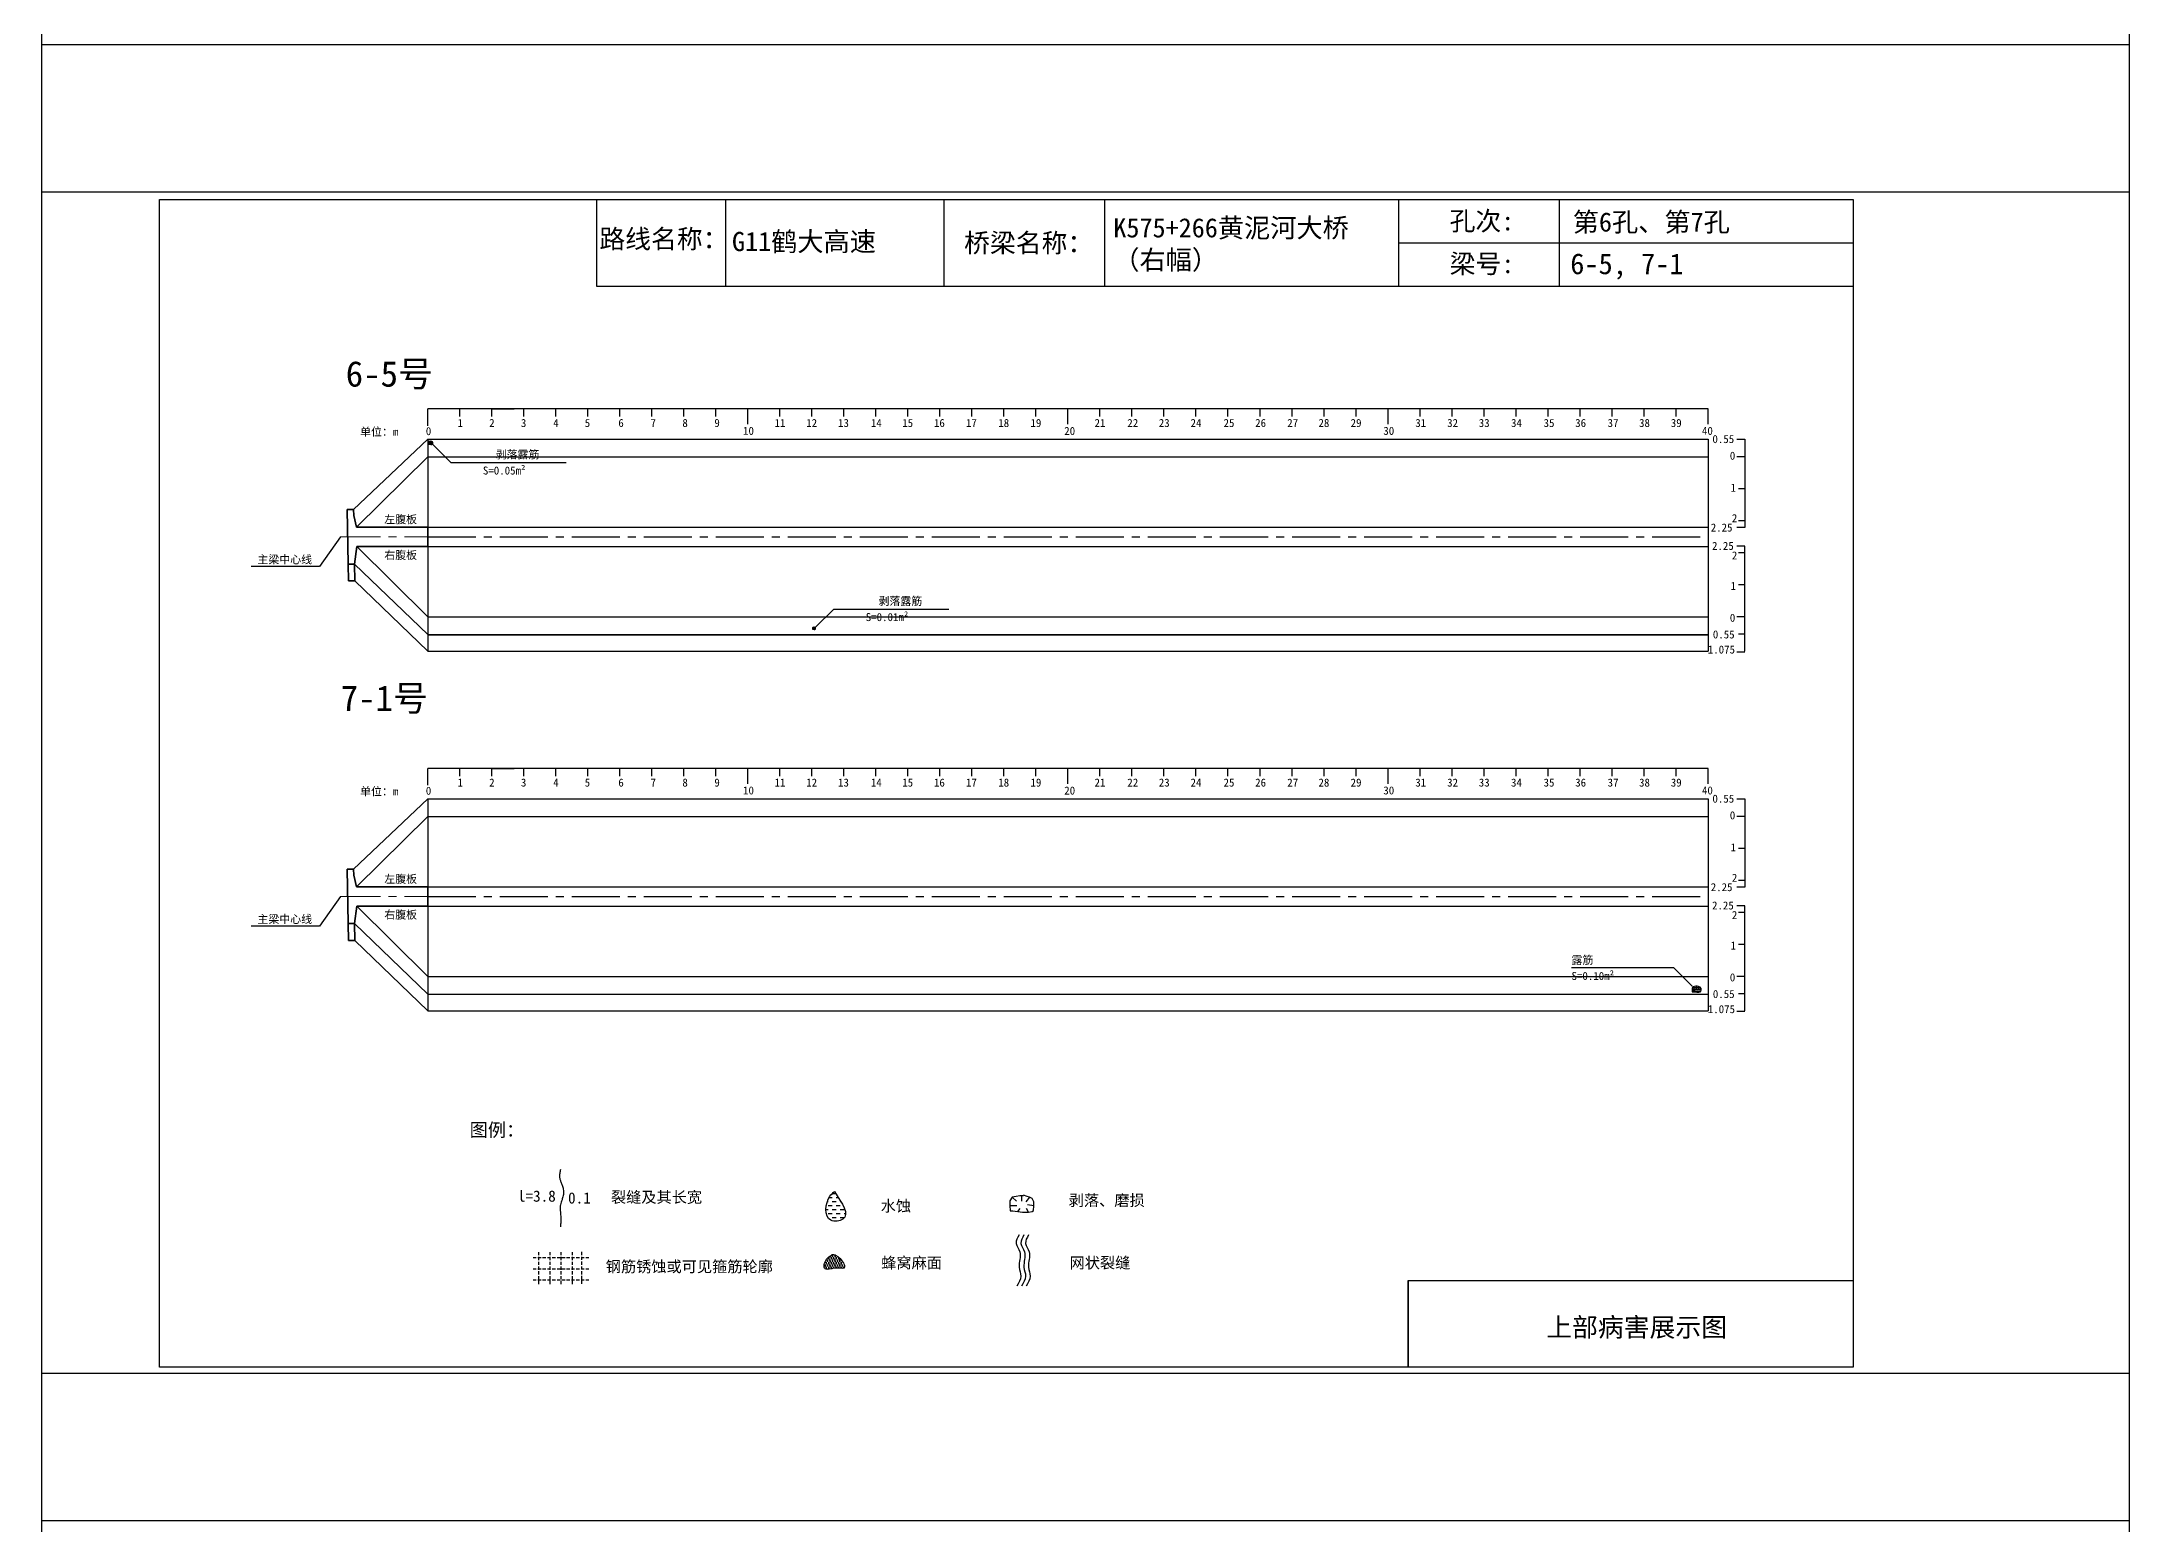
# Model space of a CAD drawing. Header units: millimetres. Extents: x -37 to 615, y -5493 to 23.
# Drawn here: x -37 to 615, y -4664 to -4201 of the extents above; entities that cross this region are included whole.
import ezdxf

# ---------------------------------------------------------------- set-up
doc = ezdxf.new("R2010")
doc.units = ezdxf.units.MM
for name, pattern in [('CENTER', [2, 1.25, -0.25, 0.25, -0.25]), ('CENTER2', [1.125, 0.75, -0.125, 0.125, -0.125]), ('DASHED', [0.75, 0.5, -0.25])]:
    doc.linetypes.add(name, pattern=pattern)
for name, color, linetype in [('加固措施', 7, 'Continuous'), ('图层1', 7, 'Continuous'), ('病害', 5, 'Continuous'), ('轮廓', 3, 'Continuous')]:
    doc.layers.add(name, color=color, linetype=linetype)
doc.layers.add('虚线', color=7, linetype='Continuous', lineweight=30)
doc.styles.get("Standard").update_dxf_attribs({"font": ''})
doc.styles.add('汉字', font='')
doc.styles.get('Standard').set_extended_font_data('SimSun')
doc.styles.get('汉字').set_extended_font_data('SimSun')
pattern_1 = [(0, (-2783.5002, -201.1734), (0.38480574, 0.76961148), [0, -0.76961148])]
pattern_2 = [(0, (-4794.9262, -487.88576), (0.38480574, 0.76961148), [0, -0.76961148])]
pattern_3 = [(0, (-2240.9707, -124.7498), (1.2467706, 1.2467706), [1.2467706, -1.2467706])]

# ---------------------------------------------------------------- blocks, each defined once
blk = doc.blocks.new('adfsd')
at = {"lineweight": -2, "ltscale": 0.5}
for p, q in [((1140.897, -3083.694), (1140.936, -3083.729)), ((1140.983, -3083.682), (1140.981, -3083.729)), ((1141.053, -3083.694), (1141.022, -3083.735)), ((1140.876, -3083.768), (1140.94, -3083.769)), ((1140.948, -3083.824), (1140.969, -3083.796)), ((1141.045, -3083.83), (1141.028, -3083.796)), ((1141.094, -3083.772), (1141.036, -3083.763))]:
    blk.add_line(p, q, dxfattribs=at)
blk.add_lwpolyline([(1141, -3083.682), (1140.967, -3083.682), (1140.934, -3083.69), (1140.897, -3083.694), (1140.876, -3083.727), (1140.876, -3083.768), (1140.88, -3083.818), (1140.905, -3083.818), (1140.991, -3083.83), (1141.045, -3083.83), (1141.078, -3083.822), (1141.09, -3083.814), (1141.094, -3083.772), (1141.094, -3083.735), (1141.078, -3083.707), (1141.053, -3083.694), (1141.033, -3083.69), (1141, -3083.678)], dxfattribs=at)
blk = doc.blocks.new('chi')
at = {"color": 0}
for p, q in [((1147.409, -3079.329), (1147.409, -3078.8)), ((1187.409, -3078.8), (1147.409, -3078.8)), ((1148.409, -3079.041), (1148.409, -3078.8)), ((1149.409, -3079.041), (1149.409, -3078.8)), ((1149.409, -3078.8), (1150.109, -3078.8)), ((1150.409, -3079.041), (1150.409, -3078.8)), ((1151.409, -3079.041), (1151.409, -3078.8)), ((1152.409, -3079.041), (1152.409, -3078.8)), ((1153.409, -3079.041), (1153.409, -3078.8)), ((1154.409, -3079.041), (1154.409, -3078.8)), ((1155.409, -3079.041), (1155.409, -3078.8)), ((1156.409, -3079.041), (1156.409, -3078.8)), ((1157.409, -3079.283), (1157.409, -3078.8)), ((1158.409, -3079.041), (1158.409, -3078.8)), ((1159.409, -3079.041), (1159.409, -3078.8)), ((1160.409, -3079.041), (1160.409, -3078.8)), ((1161.409, -3079.041), (1161.409, -3078.8)), ((1162.409, -3079.041), (1162.409, -3078.8)), ((1163.409, -3079.041), (1163.409, -3078.8)), ((1164.409, -3079.041), (1164.409, -3078.8)), ((1165.409, -3079.041), (1165.409, -3078.8)), ((1166.409, -3079.041), (1166.409, -3078.8)), ((1167.409, -3079.283), (1167.409, -3078.8)), ((1168.409, -3079.041), (1168.409, -3078.8)), ((1169.409, -3079.041), (1169.409, -3078.8)), ((1170.409, -3079.041), (1170.409, -3078.8)), ((1171.409, -3079.041), (1171.409, -3078.8)), ((1172.409, -3079.041), (1172.409, -3078.8)), ((1173.409, -3079.041), (1173.409, -3078.8)), ((1174.409, -3079.041), (1174.409, -3078.8)), ((1175.409, -3079.041), (1175.409, -3078.8)), ((1176.409, -3079.041), (1176.409, -3078.8)), ((1177.409, -3079.283), (1177.409, -3078.8)), ((1178.409, -3079.041), (1178.409, -3078.8)), ((1179.409, -3079.041), (1179.409, -3078.8)), ((1180.409, -3079.041), (1180.409, -3078.8)), ((1181.409, -3079.041), (1181.409, -3078.8)), ((1182.409, -3079.041), (1182.409, -3078.8)), ((1183.409, -3079.041), (1183.409, -3078.8)), ((1184.409, -3079.041), (1184.409, -3078.8)), ((1185.409, -3079.041), (1185.409, -3078.8)), ((1186.409, -3079.041), (1186.409, -3078.8)), ((1187.409, -3079.283), (1187.409, -3078.8))]:
    blk.add_line(p, q, dxfattribs=at)
for s, p in [('0', (1147.349, -3079.623)), ('1', (1148.339, -3079.368)), ('2', (1149.328, -3079.368)), ('3', (1150.319, -3079.368)), ('4', (1151.329, -3079.368)), ('5', (1152.313, -3079.368)), ('6', (1153.363, -3079.368)), ('7', (1154.37, -3079.368)), ('8', (1155.363, -3079.368)), ('9', (1156.363, -3079.368)), ('10', (1157.259, -3079.613)), ('11', (1158.242, -3079.368)), ('12', (1159.233, -3079.368)), ('13', (1160.227, -3079.368)), ('14', (1161.252, -3079.368)), ('15', (1162.233, -3079.368)), ('16', (1163.223, -3079.368)), ('17', (1164.224, -3079.368)), ('18', (1165.232, -3079.368)), ('19', (1166.238, -3079.368)), ('20', (1167.294, -3079.617)), ('21', (1168.24, -3079.368)), ('22', (1169.264, -3079.368)), ('23', (1170.247, -3079.368)), ('24', (1171.24, -3079.368)), ('25', (1172.271, -3079.368)), ('26', (1173.258, -3079.368)), ('27', (1174.261, -3079.368)), ('28', (1175.236, -3079.368)), ('29', (1176.24, -3079.368)), ('30', (1177.262, -3079.613)), ('31', (1178.261, -3079.368)), ('32', (1179.256, -3079.368)), ('33', (1180.243, -3079.368)), ('34', (1181.251, -3079.368)), ('35', (1182.269, -3079.368)), ('36', (1183.256, -3079.368)), ('37', (1184.269, -3079.368)), ('38', (1185.251, -3079.368)), ('39', (1186.242, -3079.368)), ('40', (1187.216, -3079.613))]:
    blk.add_text(s, height=0.25).set_placement(p)
blk = doc.blocks.new('kopp')
at = {"color": 0}
for p, q in [((1188.308, -3078.25), (1188.558, -3078.25)), ((1188.558, -3078.25), (1188.558, -3078.8)), ((1188.558, -3078.8), (1188.308, -3078.8)), ((1188.558, -3078.8), (1188.558, -3079.8)), ((1188.558, -3079.8), (1188.358, -3079.8)), ((1188.558, -3079.8), (1188.558, -3079.8)), ((1188.558, -3079.8), (1188.558, -3080.8)), ((1188.558, -3081.009), (1188.308, -3081.009)), ((1188.558, -3080.8), (1188.358, -3080.8)), ((1188.558, -3080.8), (1188.558, -3081.009)), ((1188.558, -3081.592), (1188.308, -3081.592)), ((1188.558, -3081.8), (1188.358, -3081.8)), ((1188.558, -3081.8), (1188.558, -3081.592)), ((1188.558, -3082.8), (1188.558, -3081.8)), ((1188.558, -3082.8), (1188.358, -3082.8)), ((1188.558, -3083.8), (1188.558, -3082.8)), ((1188.558, -3082.8), (1188.558, -3082.8)), ((1188.558, -3083.8), (1188.308, -3083.8)), ((1188.558, -3084.875), (1188.558, -3083.8)), ((1188.558, -3084.338), (1188.358, -3084.338)), ((1188.308, -3084.888), (1188.558, -3084.888))]:
    blk.add_line(p, q, dxfattribs=at)
for s, p in [('0.55', (1187.543, -3078.37)), ('0', (1188.086, -3078.891)), ('1', (1188.109, -3079.89)), ('2', (1188.15, -3080.842)), ('2.25', (1187.49, -3081.135)), ('2.25', (1187.53, -3081.708)), ('2', (1188.15, -3082.006)), ('1', (1188.109, -3082.959)), ('0', (1188.086, -3083.954)), ('0.55', (1187.556, -3084.474)), ('1.075', (1187.398, -3084.946))]:
    blk.add_text(s, height=0.25).set_placement(p)

msp = doc.modelspace()

# ---------------------------------------------------------------- hatches: boundary and pattern name
at = {"layer": '加固措施', "lineweight": -2}
h = msp.add_hatch(dxfattribs=at)
h.set_pattern_fill('DASH', color=256, scale=0.626645)
h.set_pattern_definition(pattern_3)
edge = h.paths.add_edge_path()
edge.add_spline(control_points=[(210.85, -4560.12), (210.36, -4560.55), (208.03, -4562.61), (207.41, -4570.1), (216.74, -4568.77), (213.29, -4563.7), (210.85, -4560.12)], knot_values=[0, 0, 0, 0, 3.237042, 15.187225, 21.182779, 35.601669, 35.601669, 35.601669, 35.601669], degree=3, periodic=0)
h = msp.add_hatch(dxfattribs=at)
h.set_pattern_fill('DASH', color=256, scale=0.626645)
h.set_pattern_definition(pattern_3)
edge = h.paths.add_edge_path()
edge.add_spline(control_points=[(210.85, -4560.12), (210.36, -4560.55), (208.03, -4562.61), (207.41, -4570.1), (216.74, -4568.77), (213.29, -4563.7), (210.85, -4560.12)], knot_values=[0, 0, 0, 0, 3.237042, 15.187225, 21.182779, 35.601669, 35.601669, 35.601669, 35.601669], degree=3, periodic=0)
h = msp.add_hatch(dxfattribs=at)
h.set_pattern_fill('DOTS', scale=0.696272)
h.set_pattern_definition(pattern_1)
edge = h.paths.add_edge_path()
edge.add_spline(control_points=[(210.19, -4579.78), (209.15, -4580.49), (207.68, -4581.51), (207.52, -4585.25), (211, -4583.53), (215.72, -4584.88), (212.21, -4579.7), (210.31, -4579.78), (210.19, -4579.78)], knot_values=[0, 0, 0, 0, 5.205471, 7.397577, 12.944796, 16.169923, 23.88441, 24.400432, 24.400432, 24.400432, 24.400432], degree=3, periodic=0)
h = msp.add_hatch(dxfattribs=at)
h.set_pattern_fill('DOTS', scale=0.696272)
h.set_pattern_definition(pattern_1)
edge = h.paths.add_edge_path()
edge.add_spline(control_points=[(210.19, -4579.78), (209.15, -4580.49), (207.68, -4581.51), (207.52, -4585.25), (211, -4583.53), (215.72, -4584.88), (212.21, -4579.7), (210.31, -4579.78), (210.19, -4579.78)], knot_values=[0, 0, 0, 0, 5.205471, 7.397577, 12.944796, 16.169923, 23.88441, 24.400432, 24.400432, 24.400432, 24.400432], degree=3, periodic=0)
at = {"layer": '病害', "lineweight": -2}
h = msp.add_hatch(dxfattribs=at)
h.set_pattern_fill('DOTS', color=4, scale=0.696272, style=0)
h.set_pattern_definition(pattern_2)
edge = h.paths.add_edge_path()
edge.add_spline(control_points=[(210.19, -4579.78), (209.15, -4580.49), (207.68, -4581.51), (207.52, -4585.25), (211, -4583.53), (215.72, -4584.88), (212.21, -4579.7), (210.31, -4579.78), (210.19, -4579.78)], knot_values=[0, 0, 0, 0, 1.041094, 1.479515, 2.588959, 3.233985, 4.776882, 4.880086, 4.880086, 4.880086, 4.880086], degree=3, periodic=0)
h = msp.add_hatch(dxfattribs=at)
h.set_pattern_fill('DOTS', color=4, scale=0.696272, style=0)
h.set_pattern_definition(pattern_2)
edge = h.paths.add_edge_path()
edge.add_spline(control_points=[(210.19, -4579.78), (209.15, -4580.49), (207.68, -4581.51), (207.52, -4585.25), (211, -4583.53), (215.72, -4584.88), (212.21, -4579.7), (210.31, -4579.78), (210.19, -4579.78)], knot_values=[0, 0, 0, 0, 1.041094, 1.479515, 2.588959, 3.233985, 4.776882, 4.880086, 4.880086, 4.880086, 4.880086], degree=3, periodic=0)

# ---------------------------------------------------------------- linework, layer by layer
at = {"color": 0, "linetype": 'ByBlock'}
for p, q in [((0, -4250.15), (529.17, -4250.15)), ((0, -4615), (0, -4250.15)), ((136.5, -4250.15), (136.5, -4277.28)), ((245.1, -4250.15), (245.1, -4277.28)), ((387.13, -4250.15), (387.13, -4277.28)), ((437.29, -4250.21), (437.29, -4277.34)), ((529.17, -4250.15), (529.17, -4615)), ((136.5, -4277.28), (529.17, -4277.28)), ((390.12, -4615), (390.12, -4587.88)), ((390.12, -4587.88), (529.17, -4587.88)), ((529.17, -4615), (0, -4615))]:
    msp.add_line(p, q, dxfattribs=at)
at = {"color": 0}
for p, q in [((60.65, -4347.07), (83.82, -4325.07)), ((83.82, -4325.07), (83.82, -4391.32)), ((83.82, -4325.07), (483.82, -4325.07)), ((483.82, -4325.07), (483.82, -4391.32)), ((61.57, -4352.57), (83.82, -4330.57)), ((56.57, -4355.57), (49.96, -4364.83)), ((83.82, -4352.57), (483.82, -4352.57)), ((483.82, -4352.57), (483.82, -4355.57)), ((61.64, -4358.57), (83.82, -4380.57)), ((83.82, -4358.57), (483.82, -4358.57)), ((49.96, -4364.83), (28.63, -4364.83)), ((60.99, -4364.07), (83.82, -4386.07)), ((61.09, -4369.32), (83.82, -4391.32)), ((83.82, -4380.57), (483.82, -4380.57)), ((83.82, -4386.07), (483.82, -4386.07)), ((83.82, -4386.19), (483.82, -4386.19)), ((83.82, -4391.32), (483.82, -4391.32)), ((60.65, -4459.41), (83.82, -4437.41)), ((83.82, -4437.41), (83.82, -4503.66)), ((83.82, -4437.41), (483.82, -4437.41)), ((483.82, -4437.41), (483.82, -4503.66)), ((61.57, -4464.92), (83.82, -4442.91)), ((83.82, -4442.91), (483.82, -4442.91)), ((83.82, -4464.91), (483.82, -4464.91)), ((483.82, -4464.91), (483.82, -4467.91)), ((56.57, -4467.91), (49.96, -4477.17)), ((61.64, -4470.91), (83.82, -4492.91)), ((83.82, -4470.91), (483.82, -4470.91)), ((49.96, -4477.17), (28.63, -4477.17)), ((60.99, -4476.41), (83.82, -4498.41)), ((61.09, -4481.66), (83.82, -4503.66)), ((83.82, -4492.91), (483.82, -4492.91)), ((83.82, -4498.41), (483.82, -4498.41)), ((83.82, -4503.66), (483.82, -4503.66))]:
    msp.add_line(p, q, dxfattribs=at)
at = {"color": 1, "linetype": 'DASHED'}
for p, q in [((84, -4325.98), (85.39, -4325.98)), ((84, -4326.22), (85.39, -4326.22)), ((84, -4326.46), (85.39, -4326.46)), ((84.35, -4326.71), (84.35, -4325.73)), ((84.7, -4326.71), (84.7, -4325.73)), ((85.05, -4326.71), (85.05, -4325.73)), ((204, -4383.97), (205, -4383.97)), ((204, -4384.14), (205, -4384.14)), ((204, -4384.32), (205, -4384.32)), ((204.25, -4384.49), (204.25, -4383.79)), ((204.5, -4384.49), (204.5, -4383.79)), ((204.75, -4384.49), (204.75, -4383.79)), ((478.8, -4496.41), (481.59, -4496.41)), ((478.8, -4496.89), (481.59, -4496.89)), ((478.8, -4497.38), (481.59, -4497.38)), ((479.5, -4497.86), (479.5, -4495.92)), ((480.19, -4497.86), (480.19, -4495.92)), ((480.89, -4497.86), (480.89, -4495.92))]:
    msp.add_line(p, q, dxfattribs=at)
at = {"color": 7}
for p, q in [((84, -4326.31), (84.41, -4326.32)), ((84.13, -4325.84), (84.38, -4326.06)), ((84.46, -4326.67), (84.59, -4326.49)), ((84.68, -4325.76), (84.67, -4326.06)), ((85.13, -4325.84), (84.93, -4326.1)), ((85.08, -4326.71), (84.97, -4326.49)), ((85.39, -4326.34), (85.02, -4326.28)), ((204, -4384.21), (204.29, -4384.21)), ((204.09, -4383.87), (204.28, -4384.03)), ((204.33, -4384.46), (204.43, -4384.34)), ((204.49, -4383.81), (204.48, -4384.03)), ((204.81, -4383.87), (204.67, -4384.06)), ((204.77, -4384.49), (204.7, -4384.34)), ((205, -4384.23), (204.73, -4384.19)), ((478.8, -4497.08), (479.62, -4497.09)), ((479.06, -4496.13), (479.57, -4496.57)), ((479.72, -4497.79), (479.99, -4497.43)), ((480.17, -4495.97), (480.14, -4496.57)), ((481.06, -4496.13), (480.66, -4496.65)), ((480.96, -4497.86), (480.74, -4497.43)), ((481.59, -4497.13), (480.84, -4497.01))]:
    msp.add_line(p, q, dxfattribs=at)
msp.add_line((83.82, -4330.57), (483.82, -4330.57))
at = {"color": 1, "linetype": 'CENTER2', "ltscale": 20}
for p, q in [((83.82, -4355.57), (483.82, -4355.57)), ((83.82, -4467.91), (483.82, -4467.91))]:
    msp.add_line(p, q, dxfattribs=at)
at = {"color": 1, "linetype": 'DASHED', "ltscale": 2}
for p, q in [((116.71, -4580.75), (134.11, -4580.75)), ((116.71, -4580.75), (134.11, -4580.75)), ((116.71, -4584.23), (134.11, -4584.23)), ((116.71, -4584.23), (134.11, -4584.23)), ((118.45, -4579.01), (118.45, -4589.45)), ((118.45, -4579.01), (118.45, -4589.45)), ((121.93, -4579.01), (121.93, -4589.45)), ((121.93, -4579.01), (121.93, -4589.45)), ((125.41, -4579.01), (125.41, -4589.45)), ((125.41, -4579.01), (125.41, -4589.45)), ((128.89, -4579.01), (128.89, -4589.45)), ((128.89, -4579.01), (128.89, -4589.45)), ((131.87, -4578.98), (131.87, -4589.43)), ((131.87, -4578.98), (131.87, -4589.43)), ((116.71, -4587.71), (134.11, -4587.71)), ((116.71, -4587.71), (134.11, -4587.71))]:
    msp.add_line(p, q, dxfattribs=at)
at = {"color": 3, "linetype": 'ByBlock'}
for points in [[(-36.77, -3786.81), (615.38, -3786.81), (615.38, -4247.93), (-36.77, -4247.93)], [(-36.77, -4201.81), (615.38, -4201.81), (615.38, -4662.93), (-36.77, -4662.93)], [(-36.77, -4616.81), (615.38, -4616.81), (615.38, -5077.93), (-36.77, -5077.93)]]:
    msp.add_lwpolyline(points, close=True, dxfattribs=at)
at = {"color": 7}
for points in [[(84.79, -4325.76), (84.58, -4325.76), (84.37, -4325.81), (84.13, -4325.84), (84, -4326.05), (84, -4326.31), (84.03, -4326.63), (84.18, -4326.63), (84.74, -4326.71), (85.08, -4326.71), (85.29, -4326.66), (85.37, -4326.6), (85.39, -4326.34), (85.39, -4326.1), (85.29, -4325.92), (85.13, -4325.84), (85, -4325.81), (84.79, -4325.73)], [(85.39, -4326.71), (91.05, -4332.36), (127.05, -4332.36)], [(205, -4383.79), (210.66, -4378.14), (246.66, -4378.14)], [(204.57, -4383.81), (204.42, -4383.81), (204.26, -4383.85), (204.09, -4383.87), (204, -4384.02), (204, -4384.21), (204.02, -4384.44), (204.13, -4384.44), (204.53, -4384.49), (204.77, -4384.49), (204.92, -4384.45), (204.98, -4384.42), (205, -4384.23), (205, -4384.06), (204.92, -4383.93), (204.81, -4383.87), (204.72, -4383.85), (204.57, -4383.79)], [(478.8, -4495.92), (473.14, -4490.26), (441.14, -4490.26)], [(480.38, -4495.97), (479.96, -4495.97), (479.54, -4496.08), (479.06, -4496.13), (478.8, -4496.55), (478.8, -4497.08), (478.85, -4497.71), (479.17, -4497.71), (480.27, -4497.86), (480.96, -4497.86), (481.38, -4497.76), (481.54, -4497.65), (481.59, -4497.13), (481.59, -4496.66), (481.38, -4496.29), (481.06, -4496.13), (480.8, -4496.08), (480.38, -4495.92)]]:
    msp.add_lwpolyline(points, dxfattribs=at)
for points in [[(268.59, -4573.64), (268.08, -4574.53), (267.03, -4576.33), (269.71, -4579.45), (267.97, -4583.1), (269.63, -4586.74), (268.46, -4588.65), (267.82, -4589.69)], [(268.59, -4573.64), (268.08, -4574.53), (267.03, -4576.33), (269.71, -4579.45), (267.97, -4583.1), (269.63, -4586.74), (268.46, -4588.65), (267.82, -4589.69)], [(270.07, -4573.64), (269.55, -4574.53), (268.51, -4576.33), (271.18, -4579.45), (269.44, -4583.1), (271.1, -4586.74), (269.94, -4588.65), (269.3, -4589.69)], [(270.07, -4573.64), (269.55, -4574.53), (268.51, -4576.33), (271.18, -4579.45), (269.44, -4583.1), (271.1, -4586.74), (269.94, -4588.65), (269.3, -4589.69)], [(271.52, -4573.64), (271, -4574.53), (269.96, -4576.33), (272.63, -4579.45), (270.89, -4583.1), (272.55, -4586.74), (271.39, -4588.65), (270.75, -4589.69)], [(271.52, -4573.64), (271, -4574.53), (269.96, -4576.33), (272.63, -4579.45), (270.89, -4583.1), (272.55, -4586.74), (271.39, -4588.65), (270.75, -4589.69)]]:
    msp.add_open_spline(points, degree=3, knots=[0, 0, 0, 0, 2.808133, 5.677796, 10.461234, 13.324406, 16.732801, 16.732801, 16.732801, 16.732801])
at = {"lineweight": -2}
msp.add_open_spline([(210.19, -4579.78), (209.15, -4580.49), (207.68, -4581.51), (207.52, -4585.25), (211, -4583.53), (215.72, -4584.88), (212.21, -4579.7), (210.31, -4579.78), (210.19, -4579.78)], degree=3, knots=[0, 0, 0, 0, 3.624423, 5.150725, 9.013098, 11.258664, 16.630045, 16.989336, 16.989336, 16.989336, 16.989336], dxfattribs=at)
msp.add_open_spline([(210.19, -4579.78), (209.15, -4580.49), (207.68, -4581.51), (207.52, -4585.25), (211, -4583.53), (215.72, -4584.88), (212.21, -4579.7), (210.31, -4579.78), (210.19, -4579.78)], degree=3, knots=[0, 0, 0, 0, 3.624423, 5.150725, 9.013098, 11.258664, 16.630045, 16.989336, 16.989336, 16.989336, 16.989336], dxfattribs=at)
at = {"layer": '加固措施', "lineweight": -2}
msp.add_open_spline([(210.85, -4560.12), (210.36, -4560.55), (208.03, -4562.61), (207.41, -4570.1), (216.74, -4568.77), (213.29, -4563.7), (210.85, -4560.12)], degree=3, knots=[0, 0, 0, 0, 2.028466, 9.51698, 13.274057, 22.309569, 22.309569, 22.309569, 22.309569], dxfattribs=at)
msp.add_open_spline([(210.85, -4560.12), (210.36, -4560.55), (208.03, -4562.61), (207.41, -4570.1), (216.74, -4568.77), (213.29, -4563.7), (210.85, -4560.12)], degree=3, knots=[0, 0, 0, 0, 2.028466, 9.51698, 13.274057, 22.309569, 22.309569, 22.309569, 22.309569], dxfattribs=at)
at = {"layer": '图层1', "lineweight": -2}
msp.add_open_spline([(125.25, -4553.18), (125.22, -4553.39), (125.18, -4553.61), (125.07, -4554.25), (125.02, -4554.65), (124.99, -4555.22), (125, -4555.4), (125.02, -4555.69), (125.03, -4555.79), (125.06, -4556), (125.09, -4556.11), (125.19, -4556.49), (125.29, -4556.79), (125.54, -4557.43), (125.69, -4557.78), (125.96, -4558.54), (126.09, -4558.96), (126.21, -4559.66), (126.24, -4559.94), (126.25, -4560.49), (126.23, -4560.75), (126.16, -4561.26), (126.11, -4561.5), (126, -4561.97), (125.93, -4562.19), (125.76, -4562.75), (125.64, -4563.07), (125.45, -4563.67), (125.36, -4563.96), (125.27, -4564.34), (125.24, -4564.46), (125.21, -4564.68), (125.2, -4564.77), (125.18, -4564.97), (125.17, -4565.08), (125.17, -4565.46), (125.18, -4565.75), (125.23, -4566.38), (125.27, -4566.71), (125.33, -4567.3), (125.35, -4567.54), (125.38, -4568), (125.39, -4568.22), (125.4, -4568.64), (125.4, -4568.84), (125.39, -4569.46), (125.37, -4569.86), (125.32, -4570.55), (125.3, -4570.85), (125.27, -4571.15)], degree=3, knots=[0, 0, 0, 0, 0.93103, 0.93103, 2.904338, 2.904338, 3.933552, 3.933552, 4.598026, 4.598026, 5.2625, 5.2625, 6.799065, 6.799065, 8.335629, 8.335629, 9.872194, 9.872194, 10.744529, 10.744529, 11.616864, 11.616864, 12.4892, 12.4892, 13.361535, 13.361535, 14.755665, 14.755665, 16.149795, 16.149795, 16.835641, 16.835641, 17.410365, 17.410365, 17.98509, 17.98509, 19.45733, 19.45733, 20.929571, 20.929571, 21.910052, 21.910052, 22.722819, 22.722819, 23.535585, 23.535585, 25.161117, 25.161117, 26.428502, 26.428502, 26.428502, 26.428502], dxfattribs=at)
msp.add_open_spline([(125.25, -4553.18), (125.22, -4553.39), (125.18, -4553.61), (125.07, -4554.25), (125.02, -4554.65), (124.99, -4555.22), (125, -4555.4), (125.02, -4555.69), (125.03, -4555.79), (125.06, -4556), (125.09, -4556.11), (125.19, -4556.49), (125.29, -4556.79), (125.54, -4557.43), (125.69, -4557.78), (125.96, -4558.54), (126.09, -4558.96), (126.21, -4559.66), (126.24, -4559.94), (126.25, -4560.49), (126.23, -4560.75), (126.16, -4561.26), (126.11, -4561.5), (126, -4561.97), (125.93, -4562.19), (125.76, -4562.75), (125.64, -4563.07), (125.45, -4563.67), (125.36, -4563.96), (125.27, -4564.34), (125.24, -4564.46), (125.21, -4564.68), (125.2, -4564.77), (125.18, -4564.97), (125.17, -4565.08), (125.17, -4565.46), (125.18, -4565.75), (125.23, -4566.38), (125.27, -4566.71), (125.33, -4567.3), (125.35, -4567.54), (125.38, -4568), (125.39, -4568.22), (125.4, -4568.64), (125.4, -4568.84), (125.39, -4569.46), (125.37, -4569.86), (125.32, -4570.55), (125.3, -4570.85), (125.27, -4571.15)], degree=3, knots=[0, 0, 0, 0, 0.93103, 0.93103, 2.904338, 2.904338, 3.933552, 3.933552, 4.598026, 4.598026, 5.2625, 5.2625, 6.799065, 6.799065, 8.335629, 8.335629, 9.872194, 9.872194, 10.744529, 10.744529, 11.616864, 11.616864, 12.4892, 12.4892, 13.361535, 13.361535, 14.755665, 14.755665, 16.149795, 16.149795, 16.835641, 16.835641, 17.410365, 17.410365, 17.98509, 17.98509, 19.45733, 19.45733, 20.929571, 20.929571, 21.910052, 21.910052, 22.722819, 22.722819, 23.535585, 23.535585, 25.161117, 25.161117, 26.428502, 26.428502, 26.428502, 26.428502], dxfattribs=at)
at = {"layer": '病害', "color": 5}
for p, q in [((136.5, -4250.15), (136.5, -4277.28)), ((245.1, -4250.15), (245.1, -4277.28)), ((387.13, -4250.15), (387.13, -4277.28)), ((529.17, -4250.15), (529.17, -4277.28)), ((136.5, -4277.28), (386.58, -4277.28)), ((386.58, -4277.28), (529.17, -4277.28)), ((390.12, -4587.88), (529.17, -4587.88)), ((390.12, -4587.88), (390.12, -4615)), ((529.17, -4587.88), (529.17, -4615))]:
    msp.add_line(p, q, dxfattribs=at)
at = {"layer": '病害', "color": 0}
for p, q in [((176.83, -4250.15), (176.83, -4277.28)), ((295.25, -4250.15), (295.25, -4277.28)), ((387.14, -4263.77), (529.17, -4263.77))]:
    msp.add_line(p, q, dxfattribs=at)
at = {"layer": '虚线', "linetype": 'CENTER', "lineweight": 18, "ltscale": 10}
for p, q in [((56.57, -4355.57), (83.82, -4355.57)), ((56.57, -4467.91), (83.82, -4467.91))]:
    msp.add_line(p, q, dxfattribs=at)
at = {"layer": '轮廓', "color": 5, "lineweight": 35}
for p, q in [((58.99, -4364.07), (58.65, -4347.07)), ((58.65, -4347.07), (60.65, -4347.07)), ((60.69, -4348.95), (60.65, -4347.07)), ((61.57, -4352.57), (60.69, -4348.95)), ((83.82, -4352.57), (61.57, -4352.57)), ((83.82, -4358.57), (83.82, -4352.57)), ((60.99, -4364.07), (61.63, -4358.57)), ((83.82, -4358.57), (61.63, -4358.57)), ((58.99, -4364.07), (60.99, -4364.07)), ((59.09, -4369.32), (58.99, -4364.07)), ((59.09, -4369.32), (61.09, -4369.32)), ((61.09, -4369.32), (60.99, -4364.07)), ((58.99, -4476.41), (58.65, -4459.41)), ((58.65, -4459.41), (60.65, -4459.41)), ((60.69, -4461.29), (60.65, -4459.41)), ((61.57, -4464.92), (60.69, -4461.29)), ((83.82, -4464.92), (61.57, -4464.92)), ((83.82, -4470.92), (83.82, -4464.92)), ((60.99, -4476.41), (61.63, -4470.91)), ((83.82, -4470.91), (61.63, -4470.91)), ((58.99, -4476.41), (60.99, -4476.41)), ((59.09, -4481.66), (58.99, -4476.41)), ((61.09, -4481.66), (60.99, -4476.41)), ((59.09, -4481.66), (61.09, -4481.66))]:
    msp.add_line(p, q, dxfattribs=at)

# ---------------------------------------------------------------- block references
for name, p, xscale, yscale, zscale in [('chi', (-11390.27, 26472.43), 9.999999999994273, 9.999999999994273, 9.999999999994273), ('kopp', (-11390.27, 26457.43), 9.999999999994273, 9.999999999994273, 9.999999999994273), ('chi', (-11390.27, 26360.09), 9.999999999994273, 9.999999999994273, 9.999999999994273), ('kopp', (-11390.27, 26345.09), 9.999999999994273, 9.999999999994273, 9.999999999994273), ('adfsd', (-39452.38, 102792.64), 34.81359766870787, 34.81359766870787, 34.81359766870787), ('adfsd', (-39452.38, 102792.64), 34.81359766870787, 34.81359766870787, 34.81359766870787)]:
    msp.add_blockref(name, p, dxfattribs=dict(xscale=xscale, yscale=yscale, zscale=zscale))

# ---------------------------------------------------------------- texts
for s, p in [('单位：m', (62.7, -4324.01)), ('左腹板', (70.24, -4351.36)), ('主梁中心线', (30.63, -4363.92)), ('右腹板', (70.24, -4362.53)), ('单位：m', (62.7, -4436.35)), ('左腹板', (70.24, -4463.7)), ('主梁中心线', (30.63, -4476.27)), ('右腹板', (70.24, -4474.87))]:
    msp.add_text(s, height=2.5).set_placement(p)
at = {"color": 7}
for s, p in [('剥落露筋', (105.05, -4331.11)), ('S=0.05m²', (101.05, -4336.11)), ('剥落露筋', (224.66, -4376.89)), ('S=0.01m²', (220.66, -4381.89)), ('露筋', (441.14, -4489.01)), ('S=0.10m²', (441.14, -4494.01))]:
    msp.add_text(s, height=2.5, dxfattribs=at).set_placement(p)
at = {"linetype": 'ByBlock', "attachment_point": 1, "style": '汉字'}
for s, insert, char_height, width in [('K575+266黄泥河大桥（右幅）', (298, -4256.03), 6, 87.5474), ('{\\C0;第6孔、第7孔}', (441.52, -4254.22), 6, 77.4135), ('{\\C0;G11鹤大高速}', (178.87, -4260.32), 6, 62.8604), ('{\\C0;6-5, 7-1}', (440.75, -4267.02), 6.5, 84.1186), ('{\\C0;6-5号}', (58.2, -4300.66), 8, 49.3496), ('{\\C0;7-1号}', (56.63, -4401.99), 8, 49.3496)]:
    msp.add_mtext(s, dxfattribs=dict(at, insert=insert, char_height=char_height, width=width))
at = {"layer": '图层1', "style": '汉字'}
for s, p in [('孔次:', (403.05, -4259.84)), ('路线名称：', (137.42, -4265.46)), ('桥梁名称：', (251.38, -4266.71)), ('梁号:', (403.08, -4273.2)), ('上部病害展示图', (433.23, -4605.44))]:
    msp.add_text(s, height=5.918, dxfattribs=at).set_placement(p)
at = {"layer": '图层1', "lineweight": -2, "attachment_point": 1}
for s, insert, char_height in [('图例：', (96.91, -4538.77), 4.178), ('图例：', (96.91, -4538.77), 4.178), ('l=3.8', (111.98, -4559.79), 3.481), ('l=3.8', (111.98, -4559.79), 3.481), ('0.1', (127.65, -4560.37), 3.481), ('0.1', (127.65, -4560.37), 3.481), ('裂缝及其长宽', (141.05, -4560.12), 3.481), ('裂缝及其长宽', (141.05, -4560.12), 3.481), ('水蚀', (225.33, -4562.86), 3.481), ('水蚀', (225.33, -4562.86), 3.481), ('剥落、磨损', (284.06, -4561.11), 3.481), ('剥落、磨损', (284.06, -4561.11), 3.481), ('钢筋锈蚀或可见箍筋轮廓', (139.42, -4581.79), 3.4814), ('钢筋锈蚀或可见箍筋轮廓', (139.42, -4581.79), 3.4814), ('蜂窝麻面', (225.48, -4580.62), 3.481), ('蜂窝麻面', (225.48, -4580.62), 3.481), ('网状裂缝', (284.32, -4580.61), 3.481), ('网状裂缝', (284.32, -4580.61), 3.481)]:
    msp.add_mtext(s, dxfattribs=dict(at, insert=insert, char_height=char_height))

doc.saveas('drawing.dxf')
